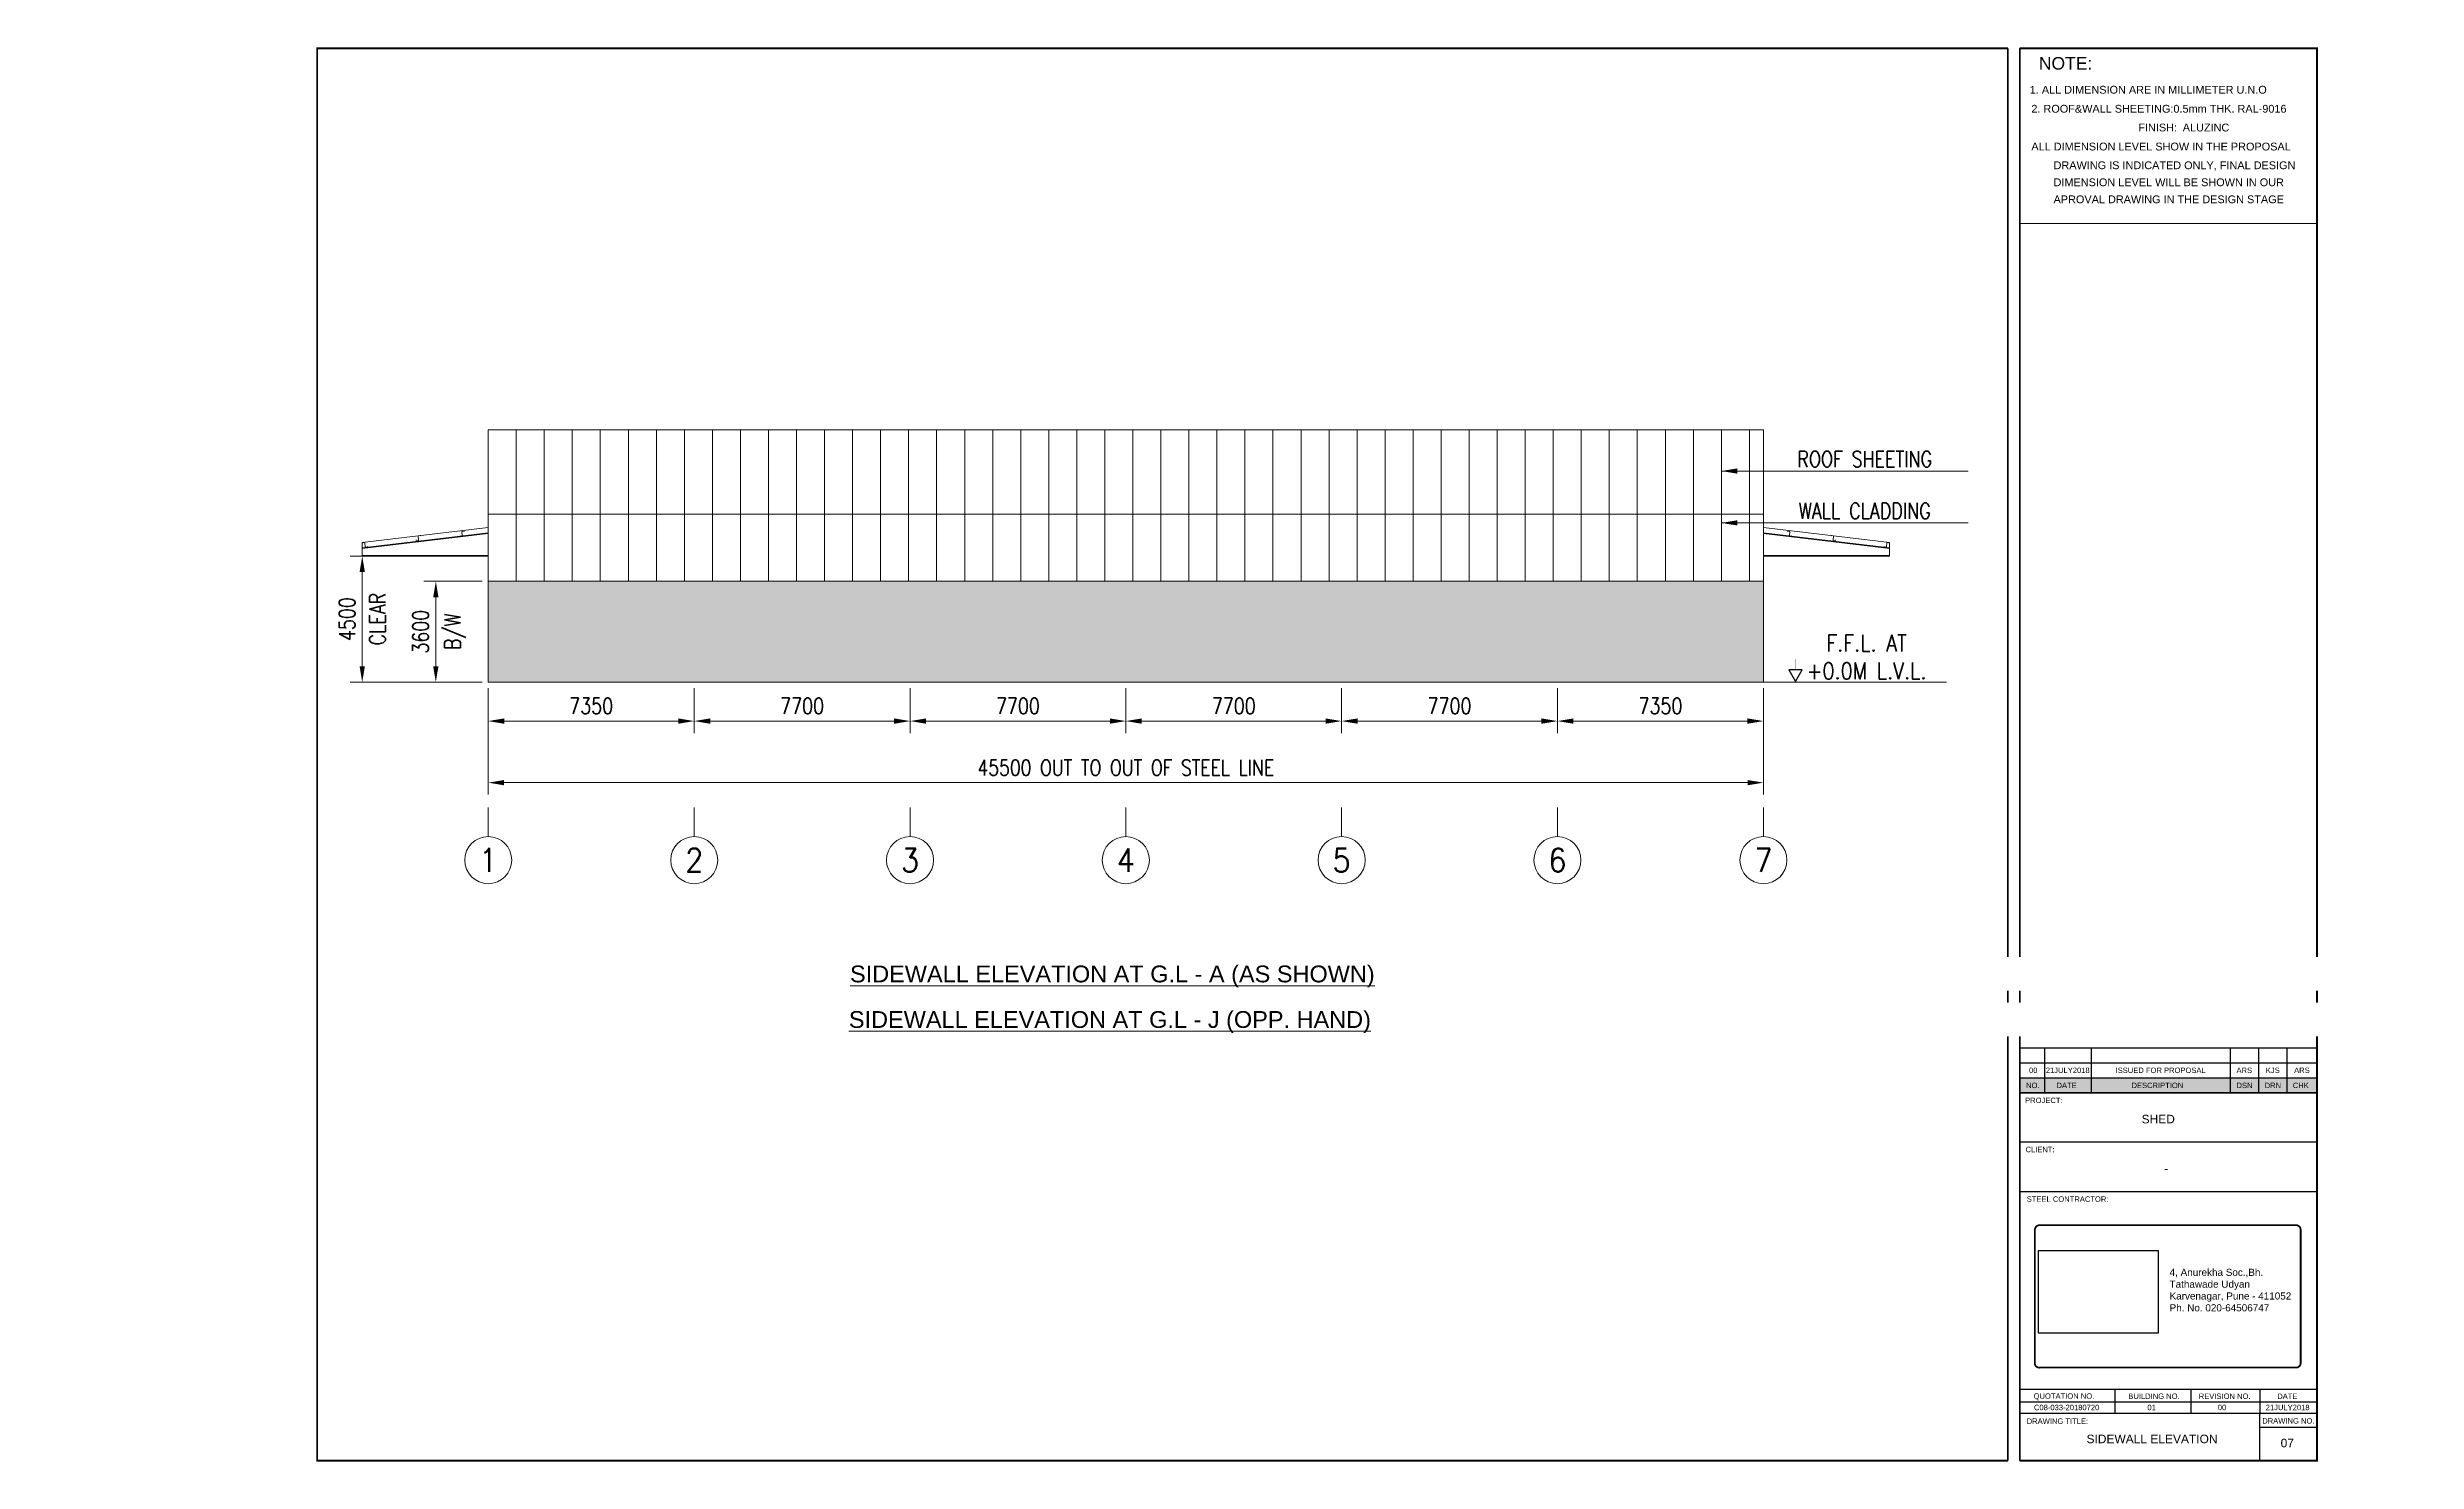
# Model space of a CAD drawing. Header units: millimetres. Extents: x 610087 to 1214515, y 199419 to 286191.
# Drawn here: x 959056 to 1043591, y 231972 to 282433 of the extents above; entities that cross this region are included whole.
import ezdxf
from ezdxf.enums import TextEntityAlignment as Align

# ---------------------------------------------------------------- set-up
doc = ezdxf.new("R2010")
doc.units = ezdxf.units.MM
doc.header["$LTSCALE"] = 0.35
doc.header["$MEASUREMENT"] = 0
doc.linetypes.add('CENTER', pattern=[6884.562, 4302.852, -860.57, 860.57, -860.57])
doc.linetypes.add('CONTIN', pattern=[0, 0, 0])
doc.layers.get('0').update_dxf_attribs({"linetype": 'CONTIN'})
doc.layers.get('Defpoints').update_dxf_attribs({"linetype": 'CONTINUOUS'})
doc.layers.add('bORDER', color=1, linetype='CONTINUOUS', lineweight=70)
doc.layers.add('DIMENSIONS', color=7, linetype='CONTINUOUS')
doc.styles.add('ARIAL', font='arial.ttf', dxfattribs={"width": 0.7})
doc.styles.add('S', font='SIMPLEX.shx')
doc.styles.add('SIMPLEX', font='SIMPLEX.shx', dxfattribs={"width": 0.8})
doc.dimstyles.new('Copy of 1-200', dxfattribs={"dimscale": 285, "dimtxt": 2, "dimasz": 2, "dimexe": 1.5, "dimexo": 0.75, "dimgap": 0.9, "dimtad": 1, "dimdec": 0, "dimzin": 0, "dimdsep": 46, "dimtxsty": 'SIMPLEX', "dimcen": 0.09, "dimclrd": 6, "dimclre": 6, "dimclrt": 7, "dimadec": 0, "dimazin": 0, "dimtfac": 1, "dimtdec": 0, "dimtmove": 0, "dimatfit": 3, "dimfxl": 0, "dimtolj": 1, "dimtzin": 0, "dimlwd": 0, "dimlwe": 0, "dimarcsym": 0})
picture_1 = doc.add_image_def('image1.png', size_in_pixel=(720, 496))

# ---------------------------------------------------------------- blocks, each defined once
blk = doc.blocks.new('A1-SHEET')
blk.add_hatch(color=254).paths.add_polyline_path([(-124.02, 161.04), (0.98, 161.04), (0.98, 154.74), (-124.02, 154.74)])
at = {"color": 7}
for p, q in [((-124.02, 173.63), (0.98, 173.63)), ((-113.6, 173.63), (-113.6, 154.74)), ((-94.01, 173.63), (-94.01, 154.74)), ((-35.57, 173.63), (-35.57, 154.74)), ((-23.62, 173.63), (-23.62, 154.74)), ((-11.69, 173.63), (-11.69, 154.74)), ((-124.02, 167.33), (0.98, 167.33)), ((-124.02, 154.74), (0.98, 154.74)), ((-124.02, 134.07), (0.98, 134.07)), ((-124.02, 113.22), (0.98, 113.22)), ((-124.02, 30.04), (0.98, 30.04)), ((-124.02, 30.04), (0.9, 30.04)), ((-84.02, 30.04), (-84.02, 19.95)), ((-52.1, 30.04), (-52.1, 19.95)), ((-23.1, 30.04), (-23.1, 19.95)), ((0.9, 30.04), (0.9, 0.27)), ((0.98, 24.56), (-124.02, 24.56)), ((-124.02, 19.95), (0.9, 19.95)), ((-23.1, 0), (-23.1, 19.95)), ((-23.1, 14.18), (0.9, 14.18))]:
    blk.add_line(p, q, dxfattribs=at)
at = {"linetype": 'CENTER', "lineweight": 0}
blk.add_lwpolyline([(-124.02, 593.98), (0.98, 593.98), (0.98, 520.34), (-124.02, 520.34)], close=True, dxfattribs=at)
at = {"layer": 'bORDER', "color": 5, "const_width": 0.75}
for points in [[(-129.02, 593.98), (-840, 593.98), (-840, 0), (-129.02, 0)], [(-129.02, 593.98), (-129.02, 0)], [(-124.02, 0), (0.98, 0), (0.98, 593.98), (-124.02, 593.98)], [(-124.02, 593.98), (-124.02, 0)]]:
    blk.add_lwpolyline(points, dxfattribs=at)
blk.add_lwpolyline([(-115.68, 99.06), (-7.87, 99.06, -0.414214), (-5.89, 97.08), (-5.89, 41.14, -0.414214), (-7.87, 39.16), (-115.68, 39.16, -0.48833), (-117.66, 41.14), (-117.66, 97.08, -0.198912), (-117.08, 98.48, -0.198912), (-115.68, 99.06, -0.587047)], format="xyb", dxfattribs=at)
at = {"layer": 'DIMENSIONS', "color": 7, "linetype": 'Continuous'}
blk.add_lwpolyline([(-124.02, 161.04), (0.98, 161.04), (0.98, 154.74), (-124.02, 154.74)], close=True, dxfattribs=at)
at = {"color": 7, "style": 'ARIAL'}
for s, height, p in [('NOTE:', 5.268, (-116, 585.02)), ('1. ALL DIMENSION ARE IN MILLIMETER U.N.O', 3.2757, (-119.83, 574.91)), ('2. ROOF&WALL SHEETING:0.5mm THK. RAL-9016', 3.2757, (-119.15, 566.91)), ('FINISH:', 3.276, (-74.16, 559.02)), ('ALUZINC', 3.276, (-55.49, 559.02)), ('ALL DIMENSION LEVEL SHOW IN THE PROPOSAL ', 3.2757, (-119.15, 551.02)), ('DRAWING IS INDICATED ONLY, FINAL DESIGN ', 3.2757, (-109.81, 543.14)), ('DIMENSION LEVEL WILL BE SHOWN IN OUR', 3.2757, (-109.81, 535.98)), ('APROVAL DRAWING IN THE DESIGN STAGE', 3.2757, (-109.81, 528.82))]:
    blk.add_text(s, height=height, dxfattribs=at).set_placement(p)
at = {"style": 'ARIAL'}
for s, height, p in [('PROJECT:', 2.282, (-121.78, 150.41)), ('NO.', 2.282, (-121.37, 156.7)), ('DATE', 2.282, (-108.58, 156.7)), ('DESCRIPTION', 2.2821, (-77.04, 156.7)), ('DSN', 2.282, (-32.89, 156.7)), ('DRN', 2.282, (-21.03, 156.7)), ('CHK', 2.282, (-9.22, 156.7)), ('CLIENT:', 2.282, (-121.61, 129.74)), ('STEEL CONTRACTOR:', 2.2821, (-121.09, 108.88)), ('QUOTATION NO.', 2.2821, (-118.19, 26.05)), ('BUILDING NO.', 2.2821, (-78.39, 25.98)), ('REVISION NO.', 2.2821, (-48.76, 25.98)), ('DATE', 2.282, (-15.75, 25.98)), ('DRAWING TITLE:', 2.2821, (-121.12, 15.49)), ('DRAWING NO.', 2.2821, (-22.05, 15.62))]:
    blk.add_text(s, height=height, dxfattribs=at).set_placement(p)
at = {"insert": (-61.02, 80.72), "char_height": 2.9819, "attachment_point": 1, "style": 'S'}
blk.add_mtext_dynamic_manual_height_columns('{\\fArial|b0|i0|c0|p34;4, Anurekha Soc.,Bh. Tathawade Udyan\\PKarvenagar, Pune - 411052 Ph. No. 020-64506747}', width=57.0182, gutter_width=1, heights=[0], dxfattribs=at)
at = {"style": 'ARIAL'}
for tag, height, p in [('00', 2.28, (-118.81, 164.19)), ('16.DEC.14', 2.28, (-102.91, 164.19)), ('ISSUED_FOR_PROPOSAL', 2.28, (-64.79, 164.19)), ('--', 2.28, (-29.6, 164.19)), ('PMJ', 2.28, (-17.64, 164.19)), ('PMJ', 2.28, (-5.37, 164.19)), ('WAREHOUSE', 3.6, (-65.79, 143.67)), ('GHANA_COMMODITY_EXCHANGE', 3.6, (-62.51, 122.94)), ('Q-074-OI-GH', 2.28, (-104.32, 22.4)), ('01', 2.28, (-68.58, 22.4)), ('01', 2.28, (-38.97, 22.4)), ('16.DEC.14', 2.28, (-11.38, 22.4)), ('COLUMN_LAYOUT_PLAN', 3.6, (-68.41, 9.17)), ('01', 3.6, (-11.52, 7.45))]:
    blk.add_attdef(tag, text='', height=height, dxfattribs=at).set_placement(p, align=Align.MIDDLE_CENTER)
image = blk.add_image(picture_1, insert=(-116.21, 53.63), size_in_units=(50.42, 34.73), rotation=0)
image.dxf.flags = 7
blk = doc.blocks.new('*D60')
at = {"color": 6, "linetype": 'ByBlock', "lineweight": 0}
for p, q in [((974786, 259573), (974786, 255778)), ((1020286, 259573), (1020286, 255778)), ((975346, 256198), (1019726, 256198))]:
    blk.add_line(p, q, dxfattribs=at)
at = {"color": 6}
for points in [[(975346, 256291), (975346, 256105), (974786, 256198)], [(1019726, 256105), (1019726, 256291), (1020286, 256198)]]:
    blk.add_solid(points, dxfattribs=at)
at = {"layer": 'Defpoints', "color": 0}
for p in [(974786, 259783), (1020286, 259783), (1020286, 256198)]:
    blk.add_point(p, dxfattribs=at)
at = {"color": 7, "lineweight": 0, "insert": (997536, 256730), "char_height": 560, "attachment_point": 5, "style": 'SIMPLEX'}
blk.add_mtext('\\A1;{45500 OUT TO OUT OF STEEL LINE}', dxfattribs=at)
blk = doc.blocks.new('*D61')
at = {"color": 6, "lineweight": 0}
for p, q in [((974786, 259569), (974786, 257968)), ((982136, 259569), (982136, 257968)), ((975356, 258395), (981566, 258395))]:
    blk.add_line(p, q, dxfattribs=at)
at = {"color": 6}
for points in [[(975356, 258490), (975356, 258300), (974786, 258395)], [(981566, 258300), (981566, 258490), (982136, 258395)]]:
    blk.add_solid(points, dxfattribs=at)
at = {"layer": 'Defpoints', "color": 0}
for p in [(974786, 259783), (982136, 259783), (982136, 258395)]:
    blk.add_point(p, dxfattribs=at)
at = {"color": 7, "lineweight": 0, "insert": (978461, 258936), "char_height": 570, "attachment_point": 5, "style": 'SIMPLEX'}
blk.add_mtext('\\A1;7350', dxfattribs=at)
blk = doc.blocks.new('*D62')
at = {"color": 6, "lineweight": 0}
for p, q in [((982136, 259569), (982136, 257968)), ((989836, 259569), (989836, 257968)), ((982706, 258395), (989266, 258395))]:
    blk.add_line(p, q, dxfattribs=at)
at = {"color": 6}
for points in [[(982706, 258490), (982706, 258300), (982136, 258395)], [(989266, 258300), (989266, 258490), (989836, 258395)]]:
    blk.add_solid(points, dxfattribs=at)
at = {"layer": 'Defpoints', "color": 0}
for p in [(982136, 259783), (989836, 259783), (989836, 258395)]:
    blk.add_point(p, dxfattribs=at)
at = {"color": 7, "lineweight": 0, "insert": (985986, 258936), "char_height": 570, "attachment_point": 5, "style": 'SIMPLEX'}
blk.add_mtext('\\A1;7700', dxfattribs=at)
blk = doc.blocks.new('*D63')
at = {"color": 6, "lineweight": 0}
for p, q in [((989836, 259569), (989836, 257968)), ((997536, 259569), (997536, 257968)), ((990406, 258395), (996966, 258395))]:
    blk.add_line(p, q, dxfattribs=at)
at = {"color": 6}
for points in [[(990406, 258490), (990406, 258300), (989836, 258395)], [(996966, 258300), (996966, 258490), (997536, 258395)]]:
    blk.add_solid(points, dxfattribs=at)
at = {"layer": 'Defpoints', "color": 0}
for p in [(989836, 259783), (997536, 259783), (997536, 258395)]:
    blk.add_point(p, dxfattribs=at)
at = {"color": 7, "lineweight": 0, "insert": (993686, 258936), "char_height": 570, "attachment_point": 5, "style": 'SIMPLEX'}
blk.add_mtext('\\A1;7700', dxfattribs=at)
blk = doc.blocks.new('*D64')
at = {"color": 6, "lineweight": 0}
for p, q in [((997536, 259569), (997536, 257968)), ((1005236, 259569), (1005236, 257968)), ((998106, 258395), (1004666, 258395))]:
    blk.add_line(p, q, dxfattribs=at)
at = {"color": 6}
for points in [[(998106, 258490), (998106, 258300), (997536, 258395)], [(1004666, 258300), (1004666, 258490), (1005236, 258395)]]:
    blk.add_solid(points, dxfattribs=at)
at = {"layer": 'Defpoints', "color": 0}
for p in [(997536, 259783), (1005236, 259783), (1005236, 258395)]:
    blk.add_point(p, dxfattribs=at)
at = {"color": 7, "lineweight": 0, "insert": (1001386, 258936), "char_height": 570, "attachment_point": 5, "style": 'SIMPLEX'}
blk.add_mtext('\\A1;7700', dxfattribs=at)
blk = doc.blocks.new('*D65')
at = {"color": 6, "lineweight": 0}
for p, q in [((1005236, 259569), (1005236, 257968)), ((1012936, 259569), (1012936, 257968)), ((1005806, 258395), (1012366, 258395))]:
    blk.add_line(p, q, dxfattribs=at)
at = {"color": 6}
for points in [[(1005806, 258490), (1005806, 258300), (1005236, 258395)], [(1012366, 258300), (1012366, 258490), (1012936, 258395)]]:
    blk.add_solid(points, dxfattribs=at)
at = {"layer": 'Defpoints', "color": 0}
for p in [(1005236, 259783), (1012936, 259783), (1012936, 258395)]:
    blk.add_point(p, dxfattribs=at)
at = {"color": 7, "lineweight": 0, "insert": (1009086, 258936), "char_height": 570, "attachment_point": 5, "style": 'SIMPLEX'}
blk.add_mtext('\\A1;7700', dxfattribs=at)
blk = doc.blocks.new('*D66')
at = {"color": 6, "lineweight": 0}
for p, q in [((1012936, 259569), (1012936, 257968)), ((1020286, 259569), (1020286, 257968)), ((1013506, 258395), (1019716, 258395))]:
    blk.add_line(p, q, dxfattribs=at)
at = {"color": 6}
for points in [[(1013506, 258490), (1013506, 258300), (1012936, 258395)], [(1019716, 258300), (1019716, 258490), (1020286, 258395)]]:
    blk.add_solid(points, dxfattribs=at)
at = {"layer": 'Defpoints', "color": 0}
for p in [(1012936, 259783), (1020286, 259783), (1020286, 258395)]:
    blk.add_point(p, dxfattribs=at)
at = {"color": 7, "lineweight": 0, "insert": (1016611, 258936), "char_height": 570, "attachment_point": 5, "style": 'SIMPLEX'}
blk.add_mtext('\\A1;7350', dxfattribs=at)
blk = doc.blocks.new('*D67')
at = {"color": 6, "lineweight": 0}
for p, q in [((974572, 263383), (972488, 263383)), ((972916, 260353), (972916, 262813)), ((974572, 259783), (972488, 259783))]:
    blk.add_line(p, q, dxfattribs=at)
at = {"color": 6}
for points in [[(973011, 262813), (972821, 262813), (972916, 263383)], [(972821, 260353), (973011, 260353), (972916, 259783)]]:
    blk.add_solid(points, dxfattribs=at)
at = {"layer": 'Defpoints', "color": 0}
for p in [(972916, 263383), (974786, 263383), (974786, 259783)]:
    blk.add_point(p, dxfattribs=at)
at = {"color": 7, "lineweight": 0, "char_height": 570, "attachment_point": 5, "rotation": 90, "style": 'SIMPLEX'}
for s, insert in [('\\A1;{3600', (972374, 261583)), ('B/W}', (973607, 261583))]:
    blk.add_mtext(s, dxfattribs=dict(at, insert=insert))
blk = doc.blocks.new('A$C6AC2533B')
at = {"color": 1}
blk.add_lwpolyline([(1, 0), (251, 433), (-249, 433)], close=True, dxfattribs=at)
at = {"const_width": 5}
blk.add_lwpolyline([(1, 433), (1, 817), (4182, 817)], dxfattribs=at)
at = {"color": 1}
blk.add_solid([(-249, 433), (251, 433), (0, 0), (-249, 433)], dxfattribs=at)
blk = doc.blocks.new('ZCOL')
at = {"color": 1, "lineweight": 0}
for p, q in [((10, 0), (0, 0)), ((0, 0), (0, -25)), ((10, -3), (10, 0)), ((-10, -25), (-10, -23)), ((0, -25), (-10, -25))]:
    blk.add_line(p, q, dxfattribs=at)
blk = doc.blocks.new('*D69')
at = {"color": 6, "lineweight": 0}
for p, q in [((974572, 264283), (969864, 264283)), ((970291, 260353), (970291, 263713)), ((974572, 259783), (969864, 259783))]:
    blk.add_line(p, q, dxfattribs=at)
at = {"color": 6}
for points in [[(970386, 263713), (970196, 263713), (970291, 264283)], [(970196, 260353), (970386, 260353), (970291, 259783)]]:
    blk.add_solid(points, dxfattribs=at)
at = {"layer": 'Defpoints', "color": 0}
for p in [(970291, 264283), (974786, 264283), (974786, 259783)]:
    blk.add_point(p, dxfattribs=at)
at = {"color": 7, "lineweight": 0, "char_height": 570, "attachment_point": 5, "rotation": 90, "style": 'SIMPLEX'}
for s, insert in [('CLEAR}', (970832, 262033)), ('\\A1;{4500', (969750, 262033))]:
    blk.add_mtext(s, dxfattribs=dict(at, insert=insert))

msp = doc.modelspace()

# ---------------------------------------------------------------- hatches: boundary and pattern name
at = {"linetype": 'Continuous', "lineweight": 0}
h = msp.add_hatch(dxfattribs=at)
h.set_pattern_fill('BRICK', color=16, scale=1000, style=0)
h.set_pattern_definition([(0, (-135479.05, 221793.45), (0, 250), []), (90, (-135479.05, 221793.45), (-500, 0), [250, -250]), (90, (-135229.05, 221793.45), (-500, 0), [-250, 250])])
h.paths.add_polyline_path([(974785.6, 259783), (1020285.6, 259783), (1020285.6, 263383), (974785.6, 263383)])

# ---------------------------------------------------------------- linework, layer by layer
at = {"lineweight": 0}
for p, q in [((974785.6, 268783), (1020285.6, 268783)), ((974785.6, 265783), (974785.6, 268783)), ((1020285.6, 265783), (1020285.6, 268783)), ((974785.6, 259783), (974785.6, 265783)), ((974785.6, 265783), (1020285.6, 265783)), ((1020285.6, 259783), (1020285.6, 265783)), ((974785.6, 263383), (1020285.6, 263383)), ((974785.6, 259783), (1026811, 259783))]:
    msp.add_line(p, q, dxfattribs=at)
at = {"color": 5, "lineweight": 0}
for p, q in [((975785.6, 263383), (975785.6, 268783)), ((976785.6, 263383), (976785.6, 268783)), ((977785.6, 263383), (977785.6, 268783)), ((978785.6, 263383), (978785.6, 268783)), ((979785.6, 263383), (979785.6, 268783)), ((980785.6, 263383), (980785.6, 268783)), ((981785.6, 263383), (981785.6, 268783)), ((982785.6, 263383), (982785.6, 268783)), ((983785.6, 263383), (983785.6, 268783)), ((984785.6, 263383), (984785.6, 268783)), ((985785.6, 263383), (985785.6, 268783)), ((986785.6, 263383), (986785.6, 268783)), ((987785.6, 263383), (987785.6, 268783)), ((988785.6, 263383), (988785.6, 268783)), ((989785.6, 263383), (989785.6, 268783)), ((990785.6, 263383), (990785.6, 268783)), ((991785.6, 263383), (991785.6, 268783)), ((992785.6, 263383), (992785.6, 268783)), ((993785.6, 263383), (993785.6, 268783)), ((994785.6, 263383), (994785.6, 268783)), ((995785.6, 263383), (995785.6, 268783)), ((996785.6, 263383), (996785.6, 268783)), ((997785.6, 263383), (997785.6, 268783)), ((998785.6, 263383), (998785.6, 268783)), ((999785.6, 263383), (999785.6, 268783)), ((1000785.6, 263383), (1000785.6, 268783)), ((1001785.6, 263383), (1001785.6, 268783)), ((1002785.6, 263383), (1002785.6, 268783)), ((1003785.6, 263383), (1003785.6, 268783)), ((1004785.6, 263383), (1004785.6, 268783)), ((1005785.6, 263383), (1005785.6, 268783)), ((1006785.6, 263383), (1006785.6, 268783)), ((1007785.6, 263383), (1007785.6, 268783)), ((1008785.6, 263383), (1008785.6, 268783)), ((1009785.6, 263383), (1009785.6, 268783)), ((1010785.6, 263383), (1010785.6, 268783)), ((1011785.6, 263383), (1011785.6, 268783)), ((1012785.6, 263383), (1012785.6, 268783)), ((1013785.6, 263383), (1013785.6, 268783)), ((1014785.6, 263383), (1014785.6, 268783)), ((1015785.6, 263383), (1015785.6, 268783)), ((1016785.6, 263383), (1016785.6, 268783)), ((1017785.6, 263383), (1017785.6, 268783)), ((1018785.6, 263383), (1018785.6, 268783)), ((1019785.6, 263383), (1019785.6, 268783))]:
    msp.add_line(p, q, dxfattribs=at)
at = {"color": 7, "lineweight": 0}
for p, q in [((974785.6, 265302.5), (970285.6, 264767.5)), ((974785.6, 265107.8), (970285.6, 264574.4)), ((974785.6, 265087.7), (970285.6, 264554.3)), ((1020285.6, 265302.5), (1024785.6, 264767.5)), ((1020285.6, 265107.8), (1024785.6, 264574.4)), ((1020285.6, 265087.7), (1024785.6, 264554.3)), ((974785.6, 264283), (970285.6, 264283)), ((974785.6, 264303), (970287.6, 264303)), ((1020285.6, 264303), (1024783.6, 264303)), ((1020285.6, 264283), (1024785.6, 264283))]:
    msp.add_line(p, q, dxfattribs=at)
at = {"color": 0, "linetype": 'Continuous', "lineweight": 0}
for p, q in [((970285.6, 264283), (970285.6, 264767.5)), ((1024785.6, 264283), (1024785.6, 264767.5))]:
    msp.add_line(p, q, dxfattribs=at)
at = {"color": 1, "linetype": 'ByBlock', "lineweight": 0}
for p, q in [((974785.6, 255311), (974785.6, 254273.3)), ((982135.6, 255311), (982135.6, 254273.3)), ((989835.6, 255311), (989835.6, 254273.3)), ((997535.6, 255311), (997535.6, 254273.3)), ((1005235.6, 255311), (1005235.6, 254273.3)), ((1012935.6, 255311), (1012935.6, 254273.3)), ((1020285.6, 255311), (1020285.6, 254273.3))]:
    msp.add_line(p, q, dxfattribs=at)
for centre in [(974785.6, 253433.3), (982135.6, 253433.3), (989835.6, 253433.3), (997535.6, 253433.3), (1005235.6, 253433.3), (1012935.6, 253433.3), (1020285.6, 253433.3)]:
    msp.add_circle(centre, 840, dxfattribs=at)

# ---------------------------------------------------------------- block references
at = {"lineweight": 0}
for p, xscale, yscale, zscale, rotation in [((970395.4, 264602.4), 7.999999999999968, -6.3740029, -6.3740029, 5.710593700000087), ((972298.9, 264846.4), -7.999999999999971, -6.3740158, -6.3740158, 5.710593699999964), ((973859.4, 264999.6), -7.999999999999971, -6.3740158, -6.3740158, 5.710593699999964), ((1021211.8, 264999.6), 7.99999999999997, -6.3740158, -6.3740158, 354.2894063000001), ((1022772.3, 264846.4), 7.99999999999997, -6.3740158, -6.3740158, 354.2894063000001), ((1024675.7, 264602.4), -7.999999999999967, -6.3740029, -6.3740029, 354.2894062999999)]:
    msp.add_blockref('ZCOL', p, dxfattribs=dict(at, xscale=xscale, yscale=yscale, zscale=zscale, rotation=rotation))
at = {"color": 7, "lineweight": 0, "xscale": 0.9671305551711596, "yscale": 0.9671305551711596, "zscale": 0.9671305551711596}
msp.add_blockref('A$C6AC2533B', (1021428.8, 259805.2), dxfattribs=at)

# ---------------------------------------------------------------- texts
at = {"linetype": 'ByBlock', "lineweight": 0, "style": 'S', "width": 0.9}
for s, p in [('1', (974785.6, 253433.3)), ('2', (982135.6, 253433.3)), ('3', (989835.6, 253433.3)), ('4', (997535.6, 253433.3)), ('5', (1005235.6, 253433.3)), ('6', (1012935.6, 253433.3)), ('7', (1020285.6, 253433.3))]:
    msp.add_text(s, height=840, dxfattribs=at).set_placement(p, align=Align.MIDDLE_CENTER)
at = {"color": 7, "lineweight": 0, "attachment_point": 5}
for s, insert, char_height, style in [('{\\A1;ROOF SHEETING}', (1023901.9, 267743.6), 570, 'SIMPLEX'), ('{\\A1;WALL CLADDING}', (1023901.9, 265892.8), 570, 'SIMPLEX'), ('{\\A1;\\W0.85;F.F.L. AT\\P+0.0M L.V.L.}', (1023966.6, 260680.3), 592.009, 'S')]:
    msp.add_mtext(s, dxfattribs=dict(at, insert=insert, char_height=char_height, style=style))
at = {"linetype": 'ByBlock', "lineweight": 0, "insert": (893548.2, 243188), "char_height": 800, "width": 134822.945, "attachment_point": 1, "style": 'ARIAL', "bg_fill": 2}
msp.add_mtext('{\\L\\W1;ENDWALL ELEVATION AT G.L - 1 (AS SHOWN)}', dxfattribs=at)

# ---------------------------------------------------------------- dimensions: what is measured, and where the dimension line sits
at = {"lineweight": 0}
for base, p2, text, picture, middle in [((970291, 264283), (974785.6, 264283), '{<>\\XCLEAR}', '*D69', (970291, 262033)), ((972916, 263383), (974785.6, 263383), '{<>\\XB/W}', '*D67', (972916, 261583))]:
    dim = msp.add_linear_dim(base=base, p1=(974785.6, 259783), p2=p2, angle=90, text=text, dimstyle='Copy of 1-200', override={"dimtxsty": 'SIMPLEX', "dimarcsym": 1}, dxfattribs=at)
    dim.commit()
    dim.dimension.update_dxf_attribs({"geometry": picture, "text_midpoint": middle})
dim = msp.add_linear_dim(base=(1020285.6, 256198), p1=(974785.6, 259783), p2=(1020285.6, 259783), text='{<> OUT TO OUT OF STEEL LINE}', dimstyle='Copy of 1-200', override={"dimscale": 280, "dimtxsty": 'SIMPLEX', "dimarcsym": 1}, dxfattribs=at)
dim.commit()
dim.dimension.update_dxf_attribs({"geometry": '*D60', "text_midpoint": (997535.6, 256730)})
for base, p1, p2, picture, middle in [((982135.6, 258395), (974785.6, 259783), (982135.6, 259783), '*D61', (978460.6, 258936.5)), ((989835.6, 258395), (982135.6, 259783), (989835.6, 259783), '*D62', (985985.6, 258936.5)), ((997535.6, 258395), (989835.6, 259783), (997535.6, 259783), '*D63', (993685.6, 258936.5)), ((1005235.6, 258395), (997535.6, 259783), (1005235.6, 259783), '*D64', (1001385.6, 258936.5)), ((1012935.6, 258395), (1005235.6, 259783), (1012935.6, 259783), '*D65', (1009085.6, 258936.5)), ((1020285.6, 258395), (1012935.6, 259783), (1020285.6, 259783), '*D66', (1016610.6, 258936.5))]:
    dim = msp.add_linear_dim(base=base, p1=p1, p2=p2, dimstyle='Copy of 1-200', dxfattribs=at)
    dim.commit()
    dim.dimension.update_dxf_attribs({"geometry": picture, "text_midpoint": middle})

# ---------------------------------------------------------------- leaders
for points in [[(1018785.6, 267317.1), (1027595, 267317.1)], [(1018785.6, 265466.3), (1027595, 265466.3)]]:
    msp.add_leader(points, dimstyle='Copy of 1-200', override={"dimgap": 0.9, "dimtad": 0, "dimarcsym": 1}, dxfattribs=at)

# ---------------------------------------------------------------- next in the draw order: texts
at = {"linetype": 'ByBlock', "lineweight": 0, "insert": (893548.2, 241192), "char_height": 800, "width": 134822.945, "attachment_point": 1, "style": 'ARIAL', "bg_fill": 2}
msp.add_mtext('{\\L\\W1;ENDWALL ELEVATION AT G.L - 7 (OPP. HAND)}', dxfattribs=at)

# ---------------------------------------------------------------- next in the draw order: block references
at = {"lineweight": 0}
ref = msp.add_blockref('A1-SHEET', (1039954, 232004.1), dxfattribs=dict(at, xscale=84.84568753051947, yscale=84.84568753051947, zscale=84.84568753051947))
ref.add_attrib('00', ' 00', dxfattribs={"height": 193.62, "style": 'ARIAL'}).set_placement((1029873.8, 245934.5), align=Align.MIDDLE_CENTER)
ref.add_attrib('16.DEC.14', '21JULY2018', dxfattribs={"height": 193.62, "style": 'ARIAL'}).set_placement((1031142.8, 245934.5), align=Align.MIDDLE_CENTER)
ref.add_attrib('ISSUED_FOR_PROPOSAL', 'ISSUED FOR PROPOSAL', dxfattribs={"height": 193.624, "style": 'ARIAL'}).set_placement((1034457, 245934.5), align=Align.MIDDLE_CENTER)
ref.add_attrib('RSG', 'ARS', dxfattribs={"height": 193.62, "style": 'ARIAL'}).set_placement((1037443, 245934.5), align=Align.MIDDLE_CENTER)
ref.add_attrib('KSP', 'KJS', dxfattribs={"height": 193.62, "style": 'ARIAL'}).set_placement((1038457.3, 245934.5), align=Align.MIDDLE_CENTER)
ref.add_attrib('TVS', 'ARS', dxfattribs={"height": 193.62, "style": 'ARIAL'}).set_placement((1039498.3, 245934.5), align=Align.MIDDLE_CENTER)
ref.add_attrib('WAREHOUSE', 'SHED', dxfattribs={"height": 305.72, "style": 'ARIAL'}).set_placement((1034371.7, 244193.5), align=Align.MIDDLE_CENTER)
ref.add_attrib('GHANA_COMMODITY_EXCHANGE', '-', dxfattribs={"height": 305.7, "style": 'ARIAL'}).set_placement((1034650.7, 242434.8), align=Align.MIDDLE_CENTER)
ref.add_attrib('Q-074-OI-GH', 'C08-033-20180720', dxfattribs={"height": 193.624, "style": 'ARIAL'}).set_placement((1031103.2, 233904.5), align=Align.MIDDLE_CENTER)
ref.add_attrib('01', '01', dxfattribs={"height": 193.62, "style": 'ARIAL'}).set_placement((1034135.5, 233904.5), align=Align.MIDDLE_CENTER)
ref.add_attrib('01', '00', dxfattribs={"height": 193.62, "style": 'ARIAL'}).set_placement((1036647.8, 233904.5), align=Align.MIDDLE_CENTER)
ref.add_attrib('16.DEC.14', '21JULY2018', dxfattribs={"height": 193.62, "style": 'ARIAL'}).set_placement((1038988.9, 233904.5), align=Align.MIDDLE_CENTER)
ref.add_attrib('01', '07', dxfattribs={"height": 305.72, "style": 'ARIAL'}).set_placement((1038976.9, 232636.6), align=Align.MIDDLE_CENTER)
ref.add_attrib('COLUMN_LAYOUT_PLAN', 'SIDEWALL ELEVATION', dxfattribs={"height": 305.723, "style": 'ARIAL'}).set_placement((1034150.2, 232781.8), align=Align.MIDDLE_CENTER)

# ---------------------------------------------------------------- next in the draw order: texts
at = {"linetype": 'ByBlock', "lineweight": 0, "char_height": 600, "width": 134822.945, "attachment_point": 1, "style": 'ARIAL', "bg_fill": 2}
for s, insert in [('{\\L\\W1;SIDEWALL ELEVATION AT G.L - A (AS SHOWN)}', (987693.9, 249672.9)), ('{\\L\\W1;SIDEWALL ELEVATION AT G.L - J (OPP. HAND)}', (987653.9, 248046.9))]:
    msp.add_mtext(s, dxfattribs=dict(at, insert=insert))

doc.saveas('drawing.dxf')
